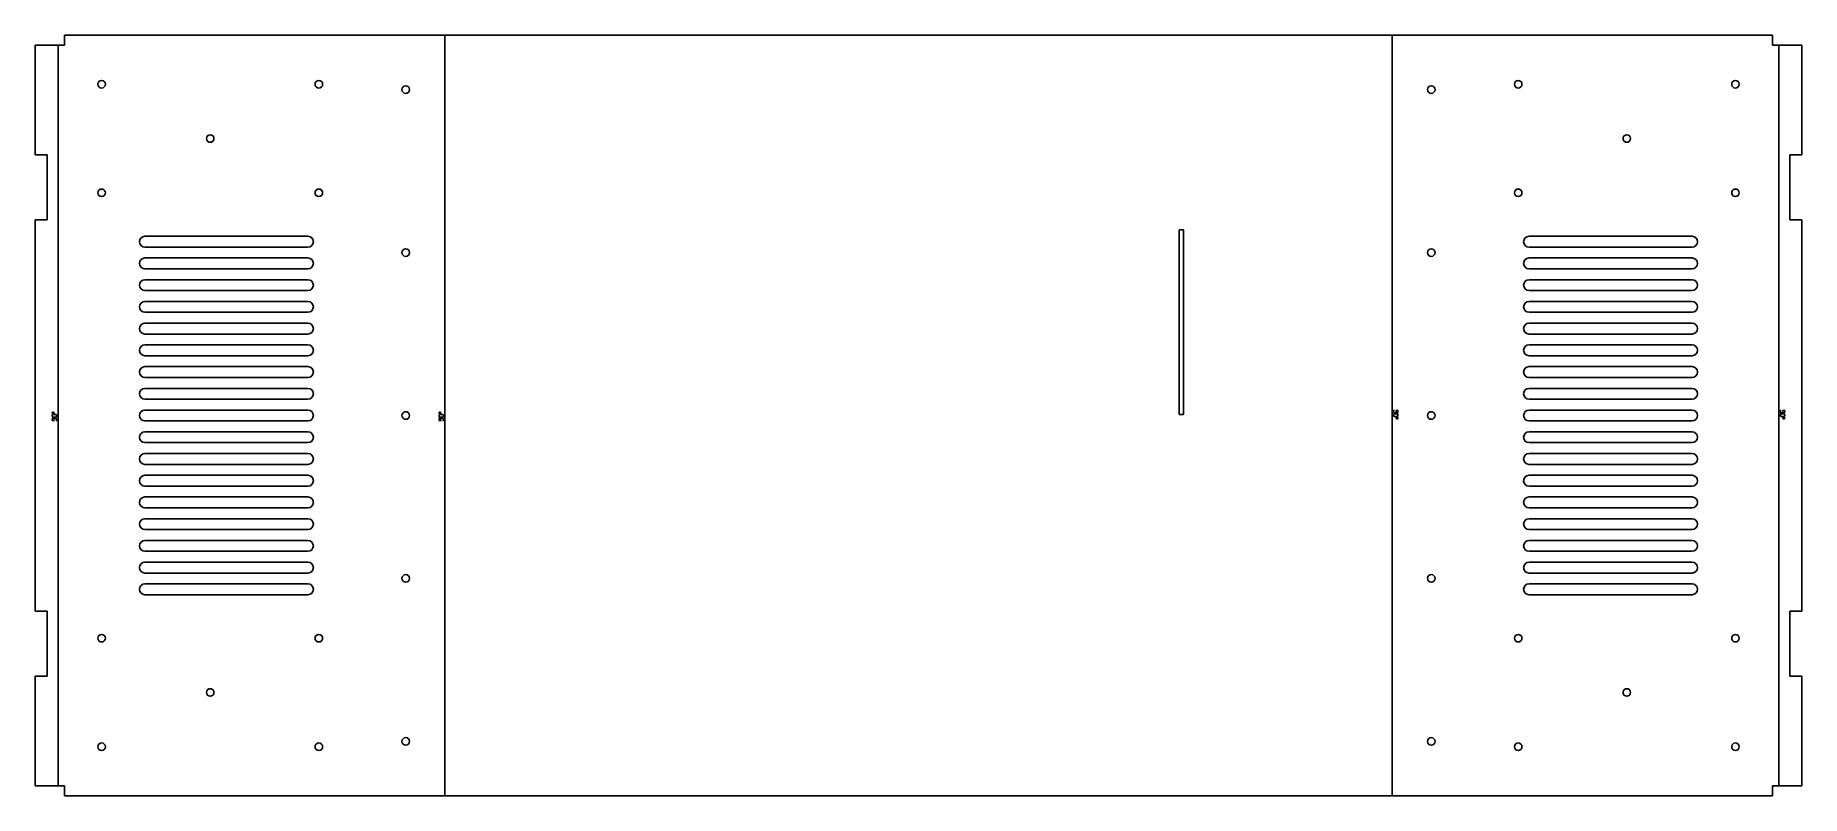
# Model space of a CAD drawing. Header units: millimetres. Extents: x 0 to 813, y 0 to 350.
import ezdxf

# ---------------------------------------------------------------- set-up
doc = ezdxf.new("R2010")
doc.units = ezdxf.units.MM
for name, color, linetype in [('Unfold_Sketch', 7, 'CONTINUOUS'), ('Unfold_Sketch_Bend_Labels', 7, 'CONTINUOUS'), ('Unfold_Sketch_Bends', 7, 'CONTINUOUS'), ('Unfold_Sketch_Holes', 7, 'CONTINUOUS'), ('Unfold_Sketch_Internal', 7, 'CONTINUOUS')]:
    doc.layers.add(name, color=color, linetype=linetype)

msp = doc.modelspace()

# ---------------------------------------------------------------- linework, layer by layer
at = {"layer": 'Unfold_Sketch'}
for p, q in [((185.47, 350), (13.47, 350)), ((13.47, 350), (13.47, 345.5)), ((191.44, 350), (185.47, 350)), ((621.44, 350), (191.44, 350)), ((627.41, 350), (621.44, 350)), ((799.41, 350), (627.41, 350)), ((799.41, 345.5), (799.41, 350)), ((7.5, 345.5), (0, 345.5)), ((0, 345.5), (0, 295)), ((13.47, 345.5), (7.5, 345.5)), ((805.38, 345.5), (799.41, 345.5)), ((812.88, 345.5), (805.38, 345.5)), ((812.88, 295), (812.88, 345.5)), ((0, 295), (5.5, 295)), ((5.5, 295), (5.5, 265)), ((807.38, 265), (807.38, 295)), ((807.38, 295), (812.88, 295)), ((5.5, 265), (0, 265)), ((0, 265), (0, 85)), ((812.88, 265), (807.38, 265)), ((812.88, 85), (812.88, 265)), ((0, 85), (5.5, 85)), ((5.5, 85), (5.5, 55)), ((807.38, 55), (807.38, 85)), ((807.38, 85), (812.88, 85)), ((5.5, 55), (0, 55)), ((0, 55), (0, 4.5)), ((812.88, 55), (807.38, 55)), ((812.88, 4.5), (812.88, 55)), ((0, 4.5), (7.5, 4.5)), ((7.5, 4.5), (13.47, 4.5)), ((13.47, 4.5), (13.47, 0)), ((13.47, 0), (185.47, 0)), ((185.47, 0), (191.44, 0)), ((191.44, 0), (621.44, 0)), ((621.44, 0), (627.41, 0)), ((627.41, 0), (799.41, 0)), ((799.41, 0), (799.41, 4.5)), ((799.41, 4.5), (805.38, 4.5)), ((805.38, 4.5), (812.88, 4.5))]:
    msp.add_line(p, q, dxfattribs=at)
at = {"layer": 'Unfold_Sketch_Bend_Labels'}
for p, q in [((7.82, 174.6), (7.82, 175)), ((7.82, 173), (7.82, 173.4)), ((8.22, 175.4), (9.42, 175.4)), ((9.42, 174.2), (8.22, 174.2)), ((8.22, 173.8), (9.42, 173.8)), ((8.62, 173.8), (8.62, 173)), ((9.82, 175), (9.82, 174.6)), ((9.82, 173.4), (9.82, 173)), ((185.79, 174.6), (185.79, 175)), ((185.79, 173), (185.79, 173.4)), ((186.19, 175.4), (187.39, 175.4)), ((187.39, 174.2), (186.19, 174.2)), ((186.19, 173.8), (187.39, 173.8)), ((186.59, 173.8), (186.59, 173)), ((187.79, 175), (187.79, 174.6)), ((187.79, 173.4), (187.79, 173)), ((625.09, 176.6), (625.09, 177)), ((625.09, 175), (625.09, 175.4)), ((626.69, 176.2), (625.49, 176.2)), ((625.49, 175.8), (626.69, 175.8)), ((626.69, 174.6), (625.49, 174.6)), ((626.29, 176.2), (626.29, 177)), ((627.09, 177), (627.09, 176.6)), ((627.09, 175.4), (627.09, 175)), ((803.06, 176.6), (803.06, 177)), ((803.06, 175), (803.06, 175.4)), ((804.66, 176.2), (803.46, 176.2)), ((803.46, 175.8), (804.66, 175.8)), ((804.66, 174.6), (803.46, 174.6)), ((804.26, 176.2), (804.26, 177)), ((805.06, 177), (805.06, 176.6)), ((805.06, 175.4), (805.06, 175))]:
    msp.add_line(p, q, dxfattribs=at)
for centre in [(8.22, 176.2), (186.19, 176.2), (626.69, 173.8), (804.66, 173.8)]:
    msp.add_circle(centre, 0.4, dxfattribs=at)
for centre, start, end in [((8.22, 175), 90, -180), ((8.22, 174.6), -180, -90), ((8.22, 173.4), 90, 180), ((8.22, 173), 180, 0), ((9.42, 175), 0, 90), ((9.42, 174.6), -90, 0), ((9.42, 173.4), 0, 90), ((9.42, 173), -90, 0), ((186.19, 175), 90, -180), ((186.19, 174.6), 180, -90), ((186.19, 173.4), 90, 180), ((186.19, 173), -180, 0), ((187.39, 175), 0, 90), ((187.39, 174.6), -90, 0), ((187.39, 173.4), 0, 90), ((187.39, 173), -90, 0), ((625.49, 177), 90, 180), ((625.49, 176.6), -180, -90), ((625.49, 175.4), 90, 180), ((625.49, 175), -180, -90), ((626.69, 177), 0, 180), ((626.69, 176.6), -90, 0), ((626.69, 175.4), 0, 90), ((626.69, 175), -90, 0), ((803.46, 177), 90, 180), ((803.46, 176.6), -180, -90), ((803.46, 175.4), 90, 180), ((803.46, 175), -180, -90), ((804.66, 177), 0, 180), ((804.66, 176.6), -90, 0), ((804.66, 175.4), 0, 90), ((804.66, 175), -90, 0)]:
    msp.add_arc(centre, 0.4, start, end, dxfattribs=at)
at = {"layer": 'Unfold_Sketch_Bends'}
for p, q in [((188.45, 350), (188.45, 0)), ((624.42, 0), (624.42, 350)), ((10.48, 345.5), (10.48, 4.5)), ((802.39, 4.5), (802.39, 345.5))]:
    msp.add_line(p, q, dxfattribs=at)
at = {"layer": 'Unfold_Sketch_Holes'}
for centre in [(30.47, 327.5), (130.47, 327.5), (170.47, 325), (642.41, 325), (682.41, 327.5), (782.41, 327.5), (80.47, 302.5), (732.41, 302.5), (30.47, 277.5), (130.47, 277.5), (682.41, 277.5), (782.41, 277.5), (170.47, 250), (642.41, 250), (170.47, 175), (642.41, 175), (170.47, 100), (642.41, 100), (30.47, 72.5), (130.47, 72.5), (682.41, 72.5), (782.41, 72.5), (80.47, 47.5), (732.41, 47.5), (170.47, 25), (642.41, 25), (30.47, 22.5), (130.47, 22.5), (682.41, 22.5), (782.41, 22.5)]:
    msp.add_circle(centre, 1.75, dxfattribs=at)
at = {"layer": 'Unfold_Sketch_Internal'}
for p, q in [((526.34, 175.5), (526.34, 260.5)), ((526.34, 260.5), (528.44, 260.5)), ((528.44, 260.5), (528.44, 175.5)), ((125.47, 257.5), (50.47, 257.5)), ((50.47, 252.5), (125.47, 252.5)), ((762.41, 257.5), (687.41, 257.5)), ((687.41, 252.5), (762.41, 252.5)), ((125.47, 247.5), (50.47, 247.5)), ((762.41, 247.5), (687.41, 247.5)), ((50.47, 242.5), (125.47, 242.5)), ((125.47, 237.5), (50.47, 237.5)), ((687.41, 242.5), (762.41, 242.5)), ((762.41, 237.5), (687.41, 237.5)), ((50.47, 232.5), (125.47, 232.5)), ((687.41, 232.5), (762.41, 232.5)), ((125.47, 227.5), (50.47, 227.5)), ((50.47, 222.5), (125.47, 222.5)), ((762.41, 227.5), (687.41, 227.5)), ((687.41, 222.5), (762.41, 222.5)), ((125.47, 217.5), (50.47, 217.5)), ((50.47, 212.5), (125.47, 212.5)), ((762.41, 217.5), (687.41, 217.5)), ((687.41, 212.5), (762.41, 212.5)), ((125.47, 207.5), (50.47, 207.5)), ((762.41, 207.5), (687.41, 207.5)), ((50.47, 202.5), (125.47, 202.5)), ((125.47, 197.5), (50.47, 197.5)), ((687.41, 202.5), (762.41, 202.5)), ((762.41, 197.5), (687.41, 197.5)), ((50.47, 192.5), (125.47, 192.5)), ((125.47, 187.5), (50.47, 187.5)), ((687.41, 192.5), (762.41, 192.5)), ((762.41, 187.5), (687.41, 187.5)), ((50.47, 182.5), (125.47, 182.5)), ((687.41, 182.5), (762.41, 182.5)), ((125.47, 177.5), (50.47, 177.5)), ((50.47, 172.5), (125.47, 172.5)), ((528.44, 175.5), (526.34, 175.5)), ((762.41, 177.5), (687.41, 177.5)), ((687.41, 172.5), (762.41, 172.5)), ((125.47, 167.5), (50.47, 167.5)), ((762.41, 167.5), (687.41, 167.5)), ((50.47, 162.5), (125.47, 162.5)), ((125.47, 157.5), (50.47, 157.5)), ((687.41, 162.5), (762.41, 162.5)), ((762.41, 157.5), (687.41, 157.5)), ((50.47, 152.5), (125.47, 152.5)), ((125.47, 147.5), (50.47, 147.5)), ((687.41, 152.5), (762.41, 152.5)), ((762.41, 147.5), (687.41, 147.5)), ((50.47, 142.5), (125.47, 142.5)), ((687.41, 142.5), (762.41, 142.5)), ((125.47, 137.5), (50.47, 137.5)), ((50.47, 132.5), (125.47, 132.5)), ((762.41, 137.5), (687.41, 137.5)), ((687.41, 132.5), (762.41, 132.5)), ((125.47, 127.5), (50.47, 127.5)), ((50.47, 122.5), (125.47, 122.5)), ((762.41, 127.5), (687.41, 127.5)), ((687.41, 122.5), (762.41, 122.5)), ((125.47, 117.5), (50.47, 117.5)), ((762.41, 117.5), (687.41, 117.5)), ((50.47, 112.5), (125.47, 112.5)), ((125.47, 107.5), (50.47, 107.5)), ((687.41, 112.5), (762.41, 112.5)), ((762.41, 107.5), (687.41, 107.5)), ((50.47, 102.5), (125.47, 102.5)), ((687.41, 102.5), (762.41, 102.5)), ((125.47, 97.5), (50.47, 97.5)), ((50.47, 92.5), (125.47, 92.5)), ((762.41, 97.5), (687.41, 97.5)), ((687.41, 92.5), (762.41, 92.5))]:
    msp.add_line(p, q, dxfattribs=at)
for centre, start, end in [((50.47, 255), 90, -90), ((125.47, 255), -90, 90), ((687.41, 255), 90, -90), ((762.41, 255), -90, 90), ((50.47, 245), 90, -90), ((125.47, 245), -90, 90), ((687.41, 245), 90, -90), ((762.41, 245), -90, 90), ((50.47, 235), 90, -90), ((125.47, 235), -90, 90), ((687.41, 235), 90, -90), ((762.41, 235), -90, 90), ((50.47, 225), 90, -90), ((125.47, 225), -90, 90), ((687.41, 225), 90, -90), ((762.41, 225), -90, 90), ((50.47, 215), 90, -90), ((125.47, 215), -90, 90), ((687.41, 215), 90, -90), ((762.41, 215), -90, 90), ((50.47, 205), 90, -90), ((125.47, 205), -90, 90), ((687.41, 205), 90, -90), ((762.41, 205), -90, 90), ((50.47, 195), 90, -90), ((125.47, 195), -90, 90), ((687.41, 195), 90, -90), ((762.41, 195), -90, 90), ((50.47, 185), 90, -90), ((125.47, 185), -90, 90), ((687.41, 185), 90, -90), ((762.41, 185), -90, 90), ((50.47, 175), 90, -90), ((125.47, 175), -90, 90), ((687.41, 175), 90, -90), ((762.41, 175), -90, 90), ((50.47, 165), 90, -90), ((125.47, 165), -90, 90), ((687.41, 165), 90, -90), ((762.41, 165), -90, 90), ((50.47, 155), 90, -90), ((125.47, 155), -90, 90), ((687.41, 155), 90, -90), ((762.41, 155), -90, 90), ((50.47, 145), 90, -90), ((125.47, 145), -90, 90), ((687.41, 145), 90, -90), ((762.41, 145), -90, 90), ((50.47, 135), 90, -90), ((125.47, 135), -90, 90), ((687.41, 135), 90, -90), ((762.41, 135), -90, 90), ((50.47, 125), 90, -90), ((125.47, 125), -90, 90), ((687.41, 125), 90, -90), ((762.41, 125), -90, 90), ((50.47, 115), 90, -90), ((125.47, 115), -90, 90), ((687.41, 115), 90, -90), ((762.41, 115), -90, 90), ((50.47, 105), 90, -90), ((125.47, 105), -90, 90), ((687.41, 105), 90, -90), ((762.41, 105), -90, 90), ((50.47, 95), 90, -90), ((125.47, 95), -90, 90), ((687.41, 95), 90, -90), ((762.41, 95), -90, 90)]:
    msp.add_arc(centre, 2.5, start, end, dxfattribs=at)

doc.saveas('drawing.dxf')
